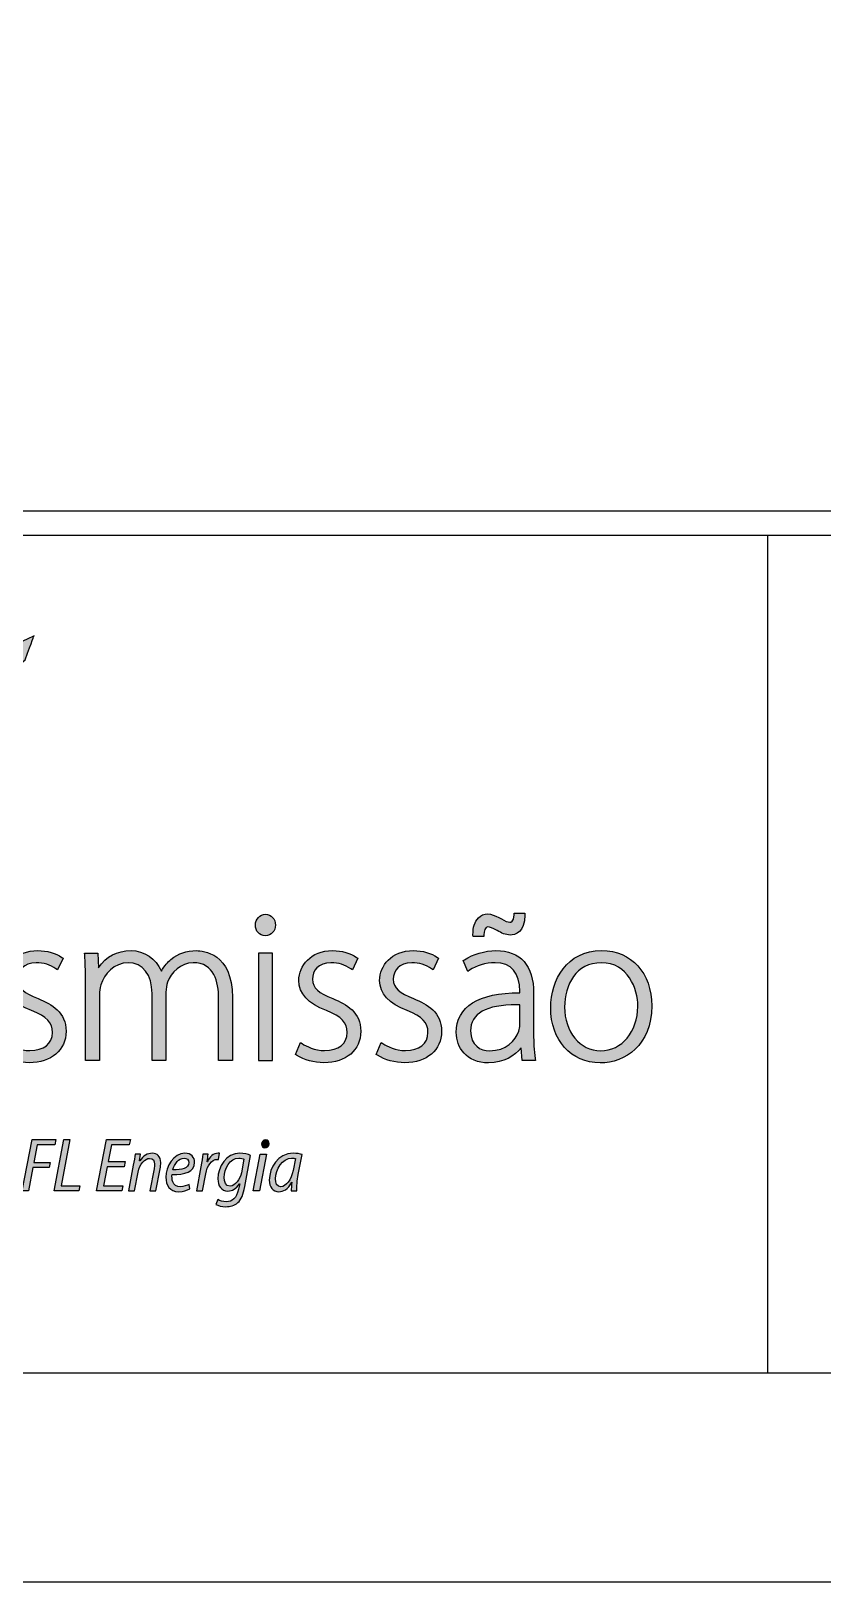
# Model space of a CAD drawing. Header units: millimetres. Extents: x 508 to 928, y 0 to 297.
# Drawn here: x 640.83 to 659.76, y 0 to 37.05 of the extents above; entities that cross this region are included whole.
import ezdxf

# ---------------------------------------------------------------- set-up
doc = ezdxf.new("R2010")
doc.units = ezdxf.units.MM
doc.header["$LTSCALE"] = 8
for name, color, linetype in [('-1', 7, 'Continuous'), ('1', 7, 'Continuous'), ('ELET3_LINHA-2', 7, 'Continuous')]:
    doc.layers.add(name, color=color, linetype=linetype)

# ---------------------------------------------------------------- blocks, each defined once
blk = doc.blocks.new('block 2')
at = {"true_color": 0x7fc241}
h = blk.add_hatch(color=83, dxfattribs=at)
h.dxf.hatch_style = 2
edge = h.paths.add_edge_path()
edge.add_spline(control_points=[(10.525, 12.455), (15.608, 12.936), (17.724, 13.971), (19.611, 14.899), (19.611, 14.899), (19.567, 14.778), (19.385, 14.285), (18.966, 13.929), (15.97, 11.954), (9.935, 11.422), (9.935, 11.422), (10.525, 12.455), (10.525, 12.455)], knot_values=[0, 0, 0, 0, 1, 1, 1, 2, 2, 2, 3, 3, 3, 4, 4, 4, 4], degree=3, periodic=0)
at = {"true_color": 0x00ace1}
h = blk.add_hatch(color=142, dxfattribs=at)
h.dxf.hatch_style = 1
edge = h.paths.add_edge_path()
edge.add_spline(control_points=[(25.494, 7.824), (25.354, 7.824), (25.236, 7.697), (25.236, 7.548), (25.236, 7.397), (25.344, 7.278), (25.483, 7.278), (25.483, 7.278), (25.489, 7.278), (25.489, 7.278), (25.637, 7.278), (25.748, 7.394), (25.748, 7.548), (25.748, 7.702), (25.637, 7.824), (25.494, 7.824)], knot_values=[0, 0, 0, 0, 1, 1, 1, 2, 2, 2, 3, 3, 3, 4, 4, 4, 5, 5, 5, 5], degree=3, periodic=0)
h = blk.add_hatch(color=142, dxfattribs=at)
h.dxf.hatch_style = 1
edge = h.paths.add_edge_path()
edge.add_spline(control_points=[(31.04, 7.256), (31.04, 7.256), (31.043, 7.297), (31.043, 7.297), (31.05, 7.391), (31.073, 7.504), (31.147, 7.504), (31.201, 7.504), (31.268, 7.469), (31.369, 7.416), (31.369, 7.416), (31.379, 7.41), (31.379, 7.41), (31.494, 7.347), (31.599, 7.295), (31.709, 7.295), (31.849, 7.295), (32.083, 7.361), (32.083, 7.801), (32.083, 7.801), (32.083, 7.846), (32.083, 7.846), (32.083, 7.846), (31.816, 7.846), (31.816, 7.846), (31.816, 7.846), (31.814, 7.804), (31.814, 7.804), (31.802, 7.62), (31.738, 7.62), (31.703, 7.62), (31.645, 7.62), (31.582, 7.652), (31.491, 7.703), (31.467, 7.715), (31.444, 7.727), (31.422, 7.737), (31.319, 7.789), (31.238, 7.829), (31.142, 7.829), (31.05, 7.829), (30.967, 7.795), (30.904, 7.73), (30.812, 7.637), (30.764, 7.484), (30.767, 7.299), (30.767, 7.299), (30.768, 7.256), (30.768, 7.256), (30.768, 7.256), (31.04, 7.256), (31.04, 7.256)], knot_values=[0, 0, 0, 0, 1, 1, 1, 2, 2, 2, 3, 3, 3, 4, 4, 4, 5, 5, 5, 6, 6, 6, 7, 7, 7, 8, 8, 8, 9, 9, 9, 10, 10, 10, 11, 11, 11, 12, 12, 12, 13, 13, 13, 14, 14, 14, 15, 15, 15, 16, 16, 16, 17, 17, 17, 17], degree=3, periodic=0)
h = blk.add_hatch(color=142, dxfattribs=at)
h.dxf.hatch_style = 1
edge = h.paths.add_edge_path()
edge.add_spline(control_points=[(19.716, 5.678), (19.358, 5.827), (19.198, 5.934), (19.198, 6.177), (19.198, 6.382), (19.342, 6.59), (19.666, 6.59), (19.857, 6.59), (20.026, 6.539), (20.169, 6.438), (20.169, 6.438), (20.212, 6.407), (20.212, 6.407), (20.212, 6.407), (20.349, 6.704), (20.349, 6.704), (20.349, 6.704), (20.319, 6.725), (20.319, 6.725), (20.164, 6.835), (19.942, 6.898), (19.71, 6.898), (19.146, 6.898), (18.851, 6.516), (18.851, 6.138), (18.851, 5.809), (19.086, 5.552), (19.55, 5.376), (19.94, 5.218), (20.079, 5.071), (20.079, 4.817), (20.079, 4.535), (19.859, 4.36), (19.506, 4.36), (19.256, 4.36), (19.04, 4.47), (18.934, 4.535), (18.934, 4.535), (18.891, 4.562), (18.891, 4.562), (18.891, 4.562), (18.762, 4.26), (18.762, 4.26), (18.762, 4.26), (18.794, 4.24), (18.794, 4.24), (18.986, 4.12), (19.239, 4.051), (19.489, 4.051), (20.049, 4.051), (20.426, 4.372), (20.426, 4.85), (20.426, 5.331), (20.067, 5.538), (19.716, 5.678)], knot_values=[0, 0, 0, 0, 1, 1, 1, 2, 2, 2, 3, 3, 3, 4, 4, 4, 5, 5, 5, 6, 6, 6, 7, 7, 7, 8, 8, 8, 9, 9, 9, 10, 10, 10, 11, 11, 11, 12, 12, 12, 13, 13, 13, 14, 14, 14, 15, 15, 15, 16, 16, 16, 17, 17, 17, 18, 18, 18, 18], degree=3, periodic=0)
h = blk.add_hatch(color=142, dxfattribs=at)
h.dxf.hatch_style = 1
edge = h.paths.add_edge_path()
edge.add_spline(control_points=[(23.746, 6.898), (23.478, 6.898), (23.287, 6.833), (23.089, 6.673), (23.02, 6.616), (22.926, 6.52), (22.847, 6.376), (22.703, 6.7), (22.414, 6.898), (22.077, 6.898), (21.721, 6.898), (21.448, 6.755), (21.247, 6.461), (21.247, 6.461), (21.233, 6.838), (21.233, 6.838), (21.233, 6.838), (20.895, 6.838), (20.895, 6.838), (20.895, 6.838), (20.899, 6.79), (20.899, 6.79), (20.914, 6.594), (20.92, 6.417), (20.92, 6.16), (20.92, 6.16), (20.92, 4.106), (20.92, 4.106), (20.92, 4.106), (21.273, 4.106), (21.273, 4.106), (21.273, 4.106), (21.273, 5.78), (21.273, 5.78), (21.273, 5.858), (21.285, 5.941), (21.31, 6.026), (21.397, 6.298), (21.65, 6.59), (22, 6.59), (22.377, 6.59), (22.611, 6.29), (22.611, 5.808), (22.611, 5.808), (22.611, 4.106), (22.611, 4.106), (22.611, 4.106), (22.964, 4.106), (22.964, 4.106), (22.964, 4.106), (22.964, 5.846), (22.964, 5.846), (22.964, 5.938), (22.984, 6.022), (23.005, 6.095), (23.098, 6.341), (23.336, 6.59), (23.657, 6.59), (24.19, 6.59), (24.302, 6.099), (24.302, 5.687), (24.302, 5.687), (24.302, 4.106), (24.302, 4.106), (24.302, 4.106), (24.654, 4.106), (24.654, 4.106), (24.654, 4.106), (24.654, 5.709), (24.654, 5.709), (24.654, 6.841), (23.897, 6.898), (23.746, 6.898)], knot_values=[0, 0, 0, 0, 1, 1, 1, 2, 2, 2, 3, 3, 3, 4, 4, 4, 5, 5, 5, 6, 6, 6, 7, 7, 7, 8, 8, 8, 9, 9, 9, 10, 10, 10, 11, 11, 11, 12, 12, 12, 13, 13, 13, 14, 14, 14, 15, 15, 15, 16, 16, 16, 17, 17, 17, 18, 18, 18, 19, 19, 19, 20, 20, 20, 21, 21, 21, 22, 22, 22, 23, 23, 23, 24, 24, 24, 24], degree=3, periodic=0)
h = blk.add_hatch(color=142, dxfattribs=at)
h.dxf.hatch_style = 1
h.paths.add_polyline_path([(25.318, 4.106), (25.671, 4.106), (25.671, 6.838), (25.318, 6.838)])
h = blk.add_hatch(color=142, dxfattribs=at)
h.dxf.hatch_style = 1
edge = h.paths.add_edge_path()
edge.add_spline(control_points=[(27.207, 5.678), (26.849, 5.827), (26.689, 5.934), (26.689, 6.177), (26.689, 6.382), (26.834, 6.59), (27.157, 6.59), (27.348, 6.59), (27.518, 6.539), (27.66, 6.438), (27.66, 6.438), (27.704, 6.407), (27.704, 6.407), (27.704, 6.407), (27.84, 6.704), (27.84, 6.704), (27.84, 6.704), (27.81, 6.725), (27.81, 6.725), (27.655, 6.835), (27.433, 6.898), (27.201, 6.898), (26.637, 6.898), (26.342, 6.516), (26.342, 6.138), (26.342, 5.809), (26.577, 5.552), (27.041, 5.376), (27.431, 5.218), (27.57, 5.071), (27.57, 4.817), (27.57, 4.535), (27.351, 4.36), (26.997, 4.36), (26.747, 4.36), (26.532, 4.47), (26.426, 4.535), (26.426, 4.535), (26.382, 4.562), (26.382, 4.562), (26.382, 4.562), (26.254, 4.26), (26.254, 4.26), (26.254, 4.26), (26.286, 4.24), (26.286, 4.24), (26.477, 4.12), (26.73, 4.051), (26.981, 4.051), (27.541, 4.051), (27.917, 4.372), (27.917, 4.85), (27.917, 5.331), (27.558, 5.538), (27.207, 5.678)], knot_values=[0, 0, 0, 0, 1, 1, 1, 2, 2, 2, 3, 3, 3, 4, 4, 4, 5, 5, 5, 6, 6, 6, 7, 7, 7, 8, 8, 8, 9, 9, 9, 10, 10, 10, 11, 11, 11, 12, 12, 12, 13, 13, 13, 14, 14, 14, 15, 15, 15, 16, 16, 16, 17, 17, 17, 18, 18, 18, 18], degree=3, periodic=0)
h = blk.add_hatch(color=142, dxfattribs=at)
h.dxf.hatch_style = 1
edge = h.paths.add_edge_path()
edge.add_spline(control_points=[(29.26, 5.678), (28.902, 5.827), (28.742, 5.934), (28.742, 6.177), (28.742, 6.382), (28.887, 6.59), (29.21, 6.59), (29.401, 6.59), (29.571, 6.539), (29.713, 6.438), (29.713, 6.438), (29.757, 6.407), (29.757, 6.407), (29.757, 6.407), (29.893, 6.704), (29.893, 6.704), (29.893, 6.704), (29.863, 6.725), (29.863, 6.725), (29.708, 6.835), (29.486, 6.898), (29.254, 6.898), (28.69, 6.898), (28.395, 6.516), (28.395, 6.138), (28.395, 5.809), (28.63, 5.552), (29.094, 5.376), (29.484, 5.218), (29.623, 5.071), (29.623, 4.817), (29.623, 4.535), (29.403, 4.36), (29.05, 4.36), (28.8, 4.36), (28.585, 4.47), (28.478, 4.535), (28.478, 4.535), (28.435, 4.562), (28.435, 4.562), (28.435, 4.562), (28.307, 4.26), (28.307, 4.26), (28.307, 4.26), (28.339, 4.24), (28.339, 4.24), (28.53, 4.12), (28.783, 4.051), (29.034, 4.051), (29.594, 4.051), (29.97, 4.372), (29.97, 4.85), (29.97, 5.331), (29.611, 5.538), (29.26, 5.678)], knot_values=[0, 0, 0, 0, 1, 1, 1, 2, 2, 2, 3, 3, 3, 4, 4, 4, 5, 5, 5, 6, 6, 6, 7, 7, 7, 8, 8, 8, 9, 9, 9, 10, 10, 10, 11, 11, 11, 12, 12, 12, 13, 13, 13, 14, 14, 14, 15, 15, 15, 16, 16, 16, 17, 17, 17, 18, 18, 18, 18], degree=3, periodic=0)
h = blk.add_hatch(color=142, dxfattribs=at)
h.dxf.hatch_style = 1
edge = h.paths.add_edge_path(flags=16)
edge.add_spline(control_points=[(31.191, 4.354), (30.957, 4.354), (30.707, 4.487), (30.707, 4.861), (30.707, 5.3), (31.101, 5.523), (31.879, 5.523), (31.905, 5.523), (31.931, 5.523), (31.957, 5.523), (31.957, 5.523), (31.957, 4.999), (31.957, 4.999), (31.957, 4.961), (31.953, 4.906), (31.932, 4.853), (31.849, 4.612), (31.612, 4.354), (31.191, 4.354)], knot_values=[0, 0, 0, 0, 1, 1, 1, 2, 2, 2, 3, 3, 3, 4, 4, 4, 5, 5, 5, 6, 6, 6, 6], degree=3, periodic=0)
edge = h.paths.add_edge_path()
edge.add_spline(control_points=[(32.309, 4.778), (32.309, 4.778), (32.309, 5.813), (32.309, 5.813), (32.309, 6.523), (31.978, 6.898), (31.351, 6.898), (31.071, 6.898), (30.772, 6.811), (30.55, 6.665), (30.55, 6.665), (30.52, 6.645), (30.52, 6.645), (30.52, 6.645), (30.638, 6.368), (30.638, 6.368), (30.638, 6.368), (30.683, 6.4), (30.683, 6.4), (30.855, 6.522), (31.082, 6.59), (31.333, 6.59), (31.747, 6.59), (31.957, 6.344), (31.957, 5.857), (31.957, 5.857), (31.957, 5.83), (31.957, 5.83), (31.957, 5.83), (31.954, 5.83), (31.954, 5.83), (30.916, 5.83), (30.343, 5.47), (30.343, 4.817), (30.343, 4.445), (30.6, 4.046), (31.164, 4.046), (31.544, 4.046), (31.828, 4.229), (31.989, 4.425), (31.989, 4.425), (32.021, 4.106), (32.021, 4.106), (32.021, 4.106), (32.356, 4.106), (32.356, 4.106), (32.356, 4.106), (32.347, 4.157), (32.347, 4.157), (32.314, 4.363), (32.309, 4.577), (32.309, 4.778)], knot_values=[0, 0, 0, 0, 1, 1, 1, 2, 2, 2, 3, 3, 3, 4, 4, 4, 5, 5, 5, 6, 6, 6, 7, 7, 7, 8, 8, 8, 9, 9, 9, 10, 10, 10, 11, 11, 11, 12, 12, 12, 13, 13, 13, 14, 14, 14, 15, 15, 15, 16, 16, 16, 17, 17, 17, 17], degree=3, periodic=0)
h = blk.add_hatch(color=142, dxfattribs=at)
h.dxf.hatch_style = 1
edge = h.paths.add_edge_path(flags=16)
edge.add_spline(control_points=[(34.032, 6.59), (34.71, 6.59), (34.957, 5.928), (34.957, 5.483), (34.957, 4.84), (34.552, 4.354), (34.01, 4.354), (33.489, 4.354), (33.096, 4.832), (33.096, 5.466), (33.096, 6.026), (33.385, 6.59), (34.032, 6.59)], knot_values=[0, 0, 0, 0, 1, 1, 1, 2, 2, 2, 3, 3, 3, 4, 4, 4, 4], degree=3, periodic=0)
edge = h.paths.add_edge_path()
edge.add_spline(control_points=[(34.037, 6.898), (33.148, 6.898), (32.743, 6.148), (32.743, 5.45), (32.743, 4.623), (33.259, 4.046), (33.999, 4.046), (33.999, 4.046), (34.004, 4.046), (34.004, 4.046), (34.633, 4.046), (35.309, 4.499), (35.309, 5.494), (35.309, 6.334), (34.798, 6.898), (34.037, 6.898)], knot_values=[0, 0, 0, 0, 1, 1, 1, 2, 2, 2, 3, 3, 3, 4, 4, 4, 5, 5, 5, 5], degree=3, periodic=0)
h = blk.add_hatch(color=142, dxfattribs=at)
h.dxf.hatch_style = 1
h.paths.add_polyline_path([(19.56, 2.1), (20.169, 2.1), (20.142, 1.966), (19.69, 1.966), (19.603, 1.518), (20.024, 1.518), (19.998, 1.386), (19.578, 1.386), (19.467, 0.793), (19.312, 0.793)])
h = blk.add_hatch(color=142, dxfattribs=at)
h.dxf.hatch_style = 1
h.paths.add_polyline_path([(20.369, 2.1), (20.524, 2.1), (20.299, 0.927), (20.776, 0.927), (20.751, 0.793), (20.12, 0.793)])
h = blk.add_hatch(color=142, dxfattribs=at)
h.dxf.hatch_style = 1
h.paths.add_polyline_path([(21.901, 1.409), (21.472, 1.409), (21.381, 0.927), (21.866, 0.927), (21.839, 0.793), (21.201, 0.793), (21.449, 2.1), (22.06, 2.1), (22.033, 1.966), (21.579, 1.966), (21.497, 1.541), (21.926, 1.541)])
h = blk.add_hatch(color=142, dxfattribs=at)
h.dxf.hatch_style = 1
edge = h.paths.add_edge_path()
edge.add_spline(control_points=[(25.478, 1.888), (25.424, 1.888), (25.391, 1.929), (25.393, 1.985), (25.395, 2.045), (25.439, 2.092), (25.496, 2.092), (25.552, 2.092), (25.587, 2.049), (25.585, 1.993), (25.583, 1.931), (25.538, 1.888), (25.48, 1.888), (25.48, 1.888), (25.478, 1.888), (25.478, 1.888)], knot_values=[0, 0, 0, 0, 1, 1, 1, 2, 2, 2, 3, 3, 3, 4, 4, 4, 5, 5, 5, 5], degree=3, periodic=0)
h = blk.add_hatch(color=142, dxfattribs=at)
h.dxf.hatch_style = 1
edge = h.paths.add_edge_path()
edge.add_spline(control_points=[(22.011, 0.793), (22.011, 0.793), (22.135, 1.444), (22.135, 1.444), (22.157, 1.557), (22.17, 1.654), (22.18, 1.731), (22.18, 1.731), (22.318, 1.731), (22.318, 1.731), (22.318, 1.731), (22.296, 1.559), (22.296, 1.559), (22.296, 1.559), (22.3, 1.559), (22.3, 1.559), (22.382, 1.685), (22.496, 1.751), (22.62, 1.751), (22.733, 1.751), (22.833, 1.679), (22.833, 1.512), (22.833, 1.466), (22.826, 1.411), (22.816, 1.359), (22.816, 1.359), (22.709, 0.793), (22.709, 0.793), (22.709, 0.793), (22.556, 0.793), (22.556, 0.793), (22.556, 0.793), (22.661, 1.355), (22.661, 1.355), (22.669, 1.394), (22.674, 1.435), (22.674, 1.477), (22.674, 1.561), (22.641, 1.621), (22.546, 1.621), (22.44, 1.621), (22.294, 1.485), (22.255, 1.27), (22.255, 1.27), (22.166, 0.793), (22.166, 0.793), (22.166, 0.793), (22.011, 0.793), (22.011, 0.793)], knot_values=[0, 0, 0, 0, 1, 1, 1, 2, 2, 2, 3, 3, 3, 4, 4, 4, 5, 5, 5, 6, 6, 6, 7, 7, 7, 8, 8, 8, 9, 9, 9, 10, 10, 10, 11, 11, 11, 12, 12, 12, 13, 13, 13, 14, 14, 14, 15, 15, 15, 16, 16, 16, 16], degree=3, periodic=0)
h = blk.add_hatch(color=142, dxfattribs=at)
h.dxf.hatch_style = 1
edge = h.paths.add_edge_path(flags=16)
edge.add_spline(control_points=[(23.547, 1.514), (23.547, 1.586), (23.497, 1.627), (23.423, 1.627), (23.289, 1.627), (23.182, 1.491), (23.14, 1.328), (23.361, 1.326), (23.547, 1.365), (23.547, 1.512), (23.547, 1.512), (23.547, 1.514), (23.547, 1.514)], knot_values=[0, 0, 0, 0, 1, 1, 1, 2, 2, 2, 3, 3, 3, 4, 4, 4, 4], degree=3, periodic=0)
edge = h.paths.add_edge_path()
edge.add_spline(control_points=[(23.574, 0.845), (23.504, 0.806), (23.403, 0.775), (23.291, 0.775), (23.058, 0.775), (22.963, 0.94), (22.963, 1.14), (22.963, 1.413), (23.153, 1.751), (23.444, 1.751), (23.611, 1.751), (23.694, 1.644), (23.694, 1.518), (23.694, 1.278), (23.44, 1.204), (23.12, 1.208), (23.114, 1.171), (23.116, 1.078), (23.136, 1.025), (23.169, 0.942), (23.235, 0.901), (23.326, 0.901), (23.425, 0.901), (23.499, 0.932), (23.553, 0.961), (23.553, 0.961), (23.574, 0.845), (23.574, 0.845)], knot_values=[0, 0, 0, 0, 1, 1, 1, 2, 2, 2, 3, 3, 3, 4, 4, 4, 5, 5, 5, 6, 6, 6, 7, 7, 7, 8, 8, 8, 9, 9, 9, 9], degree=3, periodic=0)
h = blk.add_hatch(color=142, dxfattribs=at)
h.dxf.hatch_style = 1
edge = h.paths.add_edge_path()
edge.add_spline(control_points=[(23.737, 0.793), (23.737, 0.793), (23.853, 1.406), (23.853, 1.406), (23.876, 1.528), (23.89, 1.65), (23.898, 1.731), (23.898, 1.731), (24.034, 1.731), (24.034, 1.731), (24.028, 1.671), (24.022, 1.609), (24.012, 1.536), (24.012, 1.536), (24.016, 1.536), (24.016, 1.536), (24.078, 1.66), (24.171, 1.751), (24.288, 1.751), (24.301, 1.751), (24.317, 1.749), (24.328, 1.749), (24.328, 1.749), (24.297, 1.594), (24.297, 1.594), (24.29, 1.596), (24.276, 1.596), (24.262, 1.596), (24.127, 1.596), (24.01, 1.425), (23.974, 1.231), (23.974, 1.231), (23.89, 0.793), (23.89, 0.793), (23.89, 0.793), (23.737, 0.793), (23.737, 0.793)], knot_values=[0, 0, 0, 0, 1, 1, 1, 2, 2, 2, 3, 3, 3, 4, 4, 4, 5, 5, 5, 6, 6, 6, 7, 7, 7, 8, 8, 8, 9, 9, 9, 10, 10, 10, 11, 11, 11, 12, 12, 12, 12], degree=3, periodic=0)
h = blk.add_hatch(color=142, dxfattribs=at)
h.dxf.hatch_style = 1
edge = h.paths.add_edge_path(flags=16)
edge.add_spline(control_points=[(24.947, 1.599), (24.92, 1.613), (24.871, 1.627), (24.813, 1.627), (24.592, 1.627), (24.447, 1.355), (24.445, 1.134), (24.443, 1.027), (24.474, 0.915), (24.598, 0.915), (24.726, 0.915), (24.848, 1.091), (24.881, 1.256), (24.881, 1.256), (24.947, 1.599), (24.947, 1.599)], knot_values=[0, 0, 0, 0, 1, 1, 1, 2, 2, 2, 3, 3, 3, 4, 4, 4, 5, 5, 5, 5], degree=3, periodic=0)
edge = h.paths.add_edge_path()
edge.add_spline(control_points=[(24.28, 0.575), (24.33, 0.543), (24.416, 0.519), (24.499, 0.519), (24.652, 0.519), (24.757, 0.607), (24.807, 0.835), (24.807, 0.835), (24.838, 0.977), (24.838, 0.977), (24.838, 0.977), (24.833, 0.977), (24.833, 0.977), (24.751, 0.845), (24.648, 0.791), (24.538, 0.791), (24.373, 0.791), (24.284, 0.93), (24.284, 1.099), (24.284, 1.407), (24.491, 1.751), (24.846, 1.751), (24.943, 1.751), (25.05, 1.724), (25.116, 1.693), (25.116, 1.693), (24.968, 0.903), (24.968, 0.903), (24.931, 0.707), (24.881, 0.574), (24.792, 0.496), (24.708, 0.418), (24.594, 0.393), (24.489, 0.393), (24.387, 0.393), (24.29, 0.418), (24.235, 0.453), (24.235, 0.453), (24.28, 0.575), (24.28, 0.575)], knot_values=[0, 0, 0, 0, 1, 1, 1, 2, 2, 2, 3, 3, 3, 4, 4, 4, 5, 5, 5, 6, 6, 6, 7, 7, 7, 8, 8, 8, 9, 9, 9, 10, 10, 10, 11, 11, 11, 12, 12, 12, 13, 13, 13, 13], degree=3, periodic=0)
h = blk.add_hatch(color=142, dxfattribs=at)
h.dxf.hatch_style = 1
h.paths.add_polyline_path([(25.184, 0.793), (25.362, 1.731), (25.517, 1.731), (25.339, 0.793)])
h = blk.add_hatch(color=142, dxfattribs=at)
h.dxf.hatch_style = 1
edge = h.paths.add_edge_path(flags=16)
edge.add_spline(control_points=[(26.254, 1.615), (26.233, 1.623), (26.204, 1.627), (26.159, 1.627), (25.926, 1.627), (25.752, 1.347), (25.75, 1.101), (25.748, 0.993), (25.781, 0.901), (25.887, 0.901), (26.01, 0.901), (26.151, 1.08), (26.196, 1.311), (26.196, 1.311), (26.254, 1.615), (26.254, 1.615)], knot_values=[0, 0, 0, 0, 1, 1, 1, 2, 2, 2, 3, 3, 3, 4, 4, 4, 5, 5, 5, 5], degree=3, periodic=0)
edge = h.paths.add_edge_path()
edge.add_spline(control_points=[(26.145, 0.793), (26.145, 0.849), (26.155, 0.927), (26.165, 1.016), (26.165, 1.016), (26.161, 1.016), (26.161, 1.016), (26.062, 0.831), (25.946, 0.773), (25.833, 0.773), (25.684, 0.773), (25.591, 0.893), (25.591, 1.07), (25.591, 1.384), (25.804, 1.751), (26.2, 1.751), (26.281, 1.751), (26.37, 1.735), (26.429, 1.716), (26.429, 1.716), (26.328, 1.213), (26.328, 1.213), (26.299, 1.06), (26.285, 0.897), (26.289, 0.793), (26.289, 0.793), (26.145, 0.793), (26.145, 0.793)], knot_values=[0, 0, 0, 0, 1, 1, 1, 2, 2, 2, 3, 3, 3, 4, 4, 4, 5, 5, 5, 6, 6, 6, 7, 7, 7, 8, 8, 8, 9, 9, 9, 9], degree=3, periodic=0)
at = {"color": 142, "true_color": 0x00ace1}
for points in [[(25.318, 4.106), (25.671, 4.106), (25.671, 6.838), (25.318, 6.838), (25.318, 4.106)], [(19.56, 2.1), (20.169, 2.1), (20.142, 1.966), (19.69, 1.966), (19.603, 1.518), (20.024, 1.518), (19.998, 1.386), (19.578, 1.386), (19.467, 0.793), (19.312, 0.793), (19.56, 2.1)], [(20.369, 2.1), (20.524, 2.1), (20.299, 0.927), (20.776, 0.927), (20.751, 0.793), (20.12, 0.793), (20.369, 2.1)], [(21.901, 1.409), (21.472, 1.409), (21.381, 0.927), (21.866, 0.927), (21.839, 0.793), (21.201, 0.793), (21.449, 2.1), (22.06, 2.1), (22.033, 1.966), (21.579, 1.966), (21.497, 1.541), (21.926, 1.541), (21.901, 1.409)], [(25.184, 0.793), (25.362, 1.731), (25.517, 1.731), (25.339, 0.793), (25.184, 0.793)]]:
    blk.add_lwpolyline(points, dxfattribs=at)
at = {"color": 83, "true_color": 0x7fc241}
blk.add_open_spline([(10.525, 12.455), (15.608, 12.936), (17.724, 13.971), (19.611, 14.899), (19.611, 14.899), (19.567, 14.778), (19.385, 14.285), (18.966, 13.929), (15.97, 11.954), (9.935, 11.422), (9.935, 11.422), (10.525, 12.455), (10.525, 12.455)], degree=3, knots=[0, 0, 0, 0, 1, 1, 1, 2, 2, 2, 3, 3, 3, 4, 4, 4, 4], dxfattribs=at)
at = {"color": 142, "true_color": 0x00ace1}
for points, knots in [([(25.494, 7.824), (25.354, 7.824), (25.236, 7.697), (25.236, 7.548), (25.236, 7.397), (25.344, 7.278), (25.483, 7.278), (25.483, 7.278), (25.489, 7.278), (25.489, 7.278), (25.637, 7.278), (25.748, 7.394), (25.748, 7.548), (25.748, 7.702), (25.637, 7.824), (25.494, 7.824)], [0, 0, 0, 0, 1, 1, 1, 2, 2, 2, 3, 3, 3, 4, 4, 4, 5, 5, 5, 5]), ([(31.04, 7.256), (31.04, 7.256), (31.043, 7.297), (31.043, 7.297), (31.05, 7.391), (31.073, 7.504), (31.147, 7.504), (31.201, 7.504), (31.268, 7.469), (31.369, 7.416), (31.369, 7.416), (31.379, 7.41), (31.379, 7.41), (31.494, 7.347), (31.599, 7.295), (31.709, 7.295), (31.849, 7.295), (32.083, 7.361), (32.083, 7.801), (32.083, 7.801), (32.083, 7.846), (32.083, 7.846), (32.083, 7.846), (31.816, 7.846), (31.816, 7.846), (31.816, 7.846), (31.814, 7.804), (31.814, 7.804), (31.802, 7.62), (31.738, 7.62), (31.703, 7.62), (31.645, 7.62), (31.582, 7.652), (31.491, 7.703), (31.467, 7.715), (31.444, 7.727), (31.422, 7.737), (31.319, 7.789), (31.238, 7.829), (31.142, 7.829), (31.05, 7.829), (30.967, 7.795), (30.904, 7.73), (30.812, 7.637), (30.764, 7.484), (30.767, 7.299), (30.767, 7.299), (30.768, 7.256), (30.768, 7.256), (30.768, 7.256), (31.04, 7.256), (31.04, 7.256)], [0, 0, 0, 0, 1, 1, 1, 2, 2, 2, 3, 3, 3, 4, 4, 4, 5, 5, 5, 6, 6, 6, 7, 7, 7, 8, 8, 8, 9, 9, 9, 10, 10, 10, 11, 11, 11, 12, 12, 12, 13, 13, 13, 14, 14, 14, 15, 15, 15, 16, 16, 16, 17, 17, 17, 17]), ([(19.716, 5.678), (19.358, 5.827), (19.198, 5.934), (19.198, 6.177), (19.198, 6.382), (19.342, 6.59), (19.666, 6.59), (19.857, 6.59), (20.026, 6.539), (20.169, 6.438), (20.169, 6.438), (20.212, 6.407), (20.212, 6.407), (20.212, 6.407), (20.349, 6.704), (20.349, 6.704), (20.349, 6.704), (20.319, 6.725), (20.319, 6.725), (20.164, 6.835), (19.942, 6.898), (19.71, 6.898), (19.146, 6.898), (18.851, 6.516), (18.851, 6.138), (18.851, 5.809), (19.086, 5.552), (19.55, 5.376), (19.94, 5.218), (20.079, 5.071), (20.079, 4.817), (20.079, 4.535), (19.859, 4.36), (19.506, 4.36), (19.256, 4.36), (19.04, 4.47), (18.934, 4.535), (18.934, 4.535), (18.891, 4.562), (18.891, 4.562), (18.891, 4.562), (18.762, 4.26), (18.762, 4.26), (18.762, 4.26), (18.794, 4.24), (18.794, 4.24), (18.986, 4.12), (19.239, 4.051), (19.489, 4.051), (20.049, 4.051), (20.426, 4.372), (20.426, 4.85), (20.426, 5.331), (20.067, 5.538), (19.716, 5.678)], [0, 0, 0, 0, 1, 1, 1, 2, 2, 2, 3, 3, 3, 4, 4, 4, 5, 5, 5, 6, 6, 6, 7, 7, 7, 8, 8, 8, 9, 9, 9, 10, 10, 10, 11, 11, 11, 12, 12, 12, 13, 13, 13, 14, 14, 14, 15, 15, 15, 16, 16, 16, 17, 17, 17, 18, 18, 18, 18]), ([(23.746, 6.898), (23.478, 6.898), (23.287, 6.833), (23.089, 6.673), (23.02, 6.616), (22.926, 6.52), (22.847, 6.376), (22.703, 6.7), (22.414, 6.898), (22.077, 6.898), (21.721, 6.898), (21.448, 6.755), (21.247, 6.461), (21.247, 6.461), (21.233, 6.838), (21.233, 6.838), (21.233, 6.838), (20.895, 6.838), (20.895, 6.838), (20.895, 6.838), (20.899, 6.79), (20.899, 6.79), (20.914, 6.594), (20.92, 6.417), (20.92, 6.16), (20.92, 6.16), (20.92, 4.106), (20.92, 4.106), (20.92, 4.106), (21.273, 4.106), (21.273, 4.106), (21.273, 4.106), (21.273, 5.78), (21.273, 5.78), (21.273, 5.858), (21.285, 5.941), (21.31, 6.026), (21.397, 6.298), (21.65, 6.59), (22, 6.59), (22.377, 6.59), (22.611, 6.29), (22.611, 5.808), (22.611, 5.808), (22.611, 4.106), (22.611, 4.106), (22.611, 4.106), (22.964, 4.106), (22.964, 4.106), (22.964, 4.106), (22.964, 5.846), (22.964, 5.846), (22.964, 5.938), (22.984, 6.022), (23.005, 6.095), (23.098, 6.341), (23.336, 6.59), (23.657, 6.59), (24.19, 6.59), (24.302, 6.099), (24.302, 5.687), (24.302, 5.687), (24.302, 4.106), (24.302, 4.106), (24.302, 4.106), (24.654, 4.106), (24.654, 4.106), (24.654, 4.106), (24.654, 5.709), (24.654, 5.709), (24.654, 6.841), (23.897, 6.898), (23.746, 6.898)], [0, 0, 0, 0, 1, 1, 1, 2, 2, 2, 3, 3, 3, 4, 4, 4, 5, 5, 5, 6, 6, 6, 7, 7, 7, 8, 8, 8, 9, 9, 9, 10, 10, 10, 11, 11, 11, 12, 12, 12, 13, 13, 13, 14, 14, 14, 15, 15, 15, 16, 16, 16, 17, 17, 17, 18, 18, 18, 19, 19, 19, 20, 20, 20, 21, 21, 21, 22, 22, 22, 23, 23, 23, 24, 24, 24, 24]), ([(27.207, 5.678), (26.849, 5.827), (26.689, 5.934), (26.689, 6.177), (26.689, 6.382), (26.834, 6.59), (27.157, 6.59), (27.348, 6.59), (27.518, 6.539), (27.66, 6.438), (27.66, 6.438), (27.704, 6.407), (27.704, 6.407), (27.704, 6.407), (27.84, 6.704), (27.84, 6.704), (27.84, 6.704), (27.81, 6.725), (27.81, 6.725), (27.655, 6.835), (27.433, 6.898), (27.201, 6.898), (26.637, 6.898), (26.342, 6.516), (26.342, 6.138), (26.342, 5.809), (26.577, 5.552), (27.041, 5.376), (27.431, 5.218), (27.57, 5.071), (27.57, 4.817), (27.57, 4.535), (27.351, 4.36), (26.997, 4.36), (26.747, 4.36), (26.532, 4.47), (26.426, 4.535), (26.426, 4.535), (26.382, 4.562), (26.382, 4.562), (26.382, 4.562), (26.254, 4.26), (26.254, 4.26), (26.254, 4.26), (26.286, 4.24), (26.286, 4.24), (26.477, 4.12), (26.73, 4.051), (26.981, 4.051), (27.541, 4.051), (27.917, 4.372), (27.917, 4.85), (27.917, 5.331), (27.558, 5.538), (27.207, 5.678)], [0, 0, 0, 0, 1, 1, 1, 2, 2, 2, 3, 3, 3, 4, 4, 4, 5, 5, 5, 6, 6, 6, 7, 7, 7, 8, 8, 8, 9, 9, 9, 10, 10, 10, 11, 11, 11, 12, 12, 12, 13, 13, 13, 14, 14, 14, 15, 15, 15, 16, 16, 16, 17, 17, 17, 18, 18, 18, 18]), ([(29.26, 5.678), (28.902, 5.827), (28.742, 5.934), (28.742, 6.177), (28.742, 6.382), (28.887, 6.59), (29.21, 6.59), (29.401, 6.59), (29.571, 6.539), (29.713, 6.438), (29.713, 6.438), (29.757, 6.407), (29.757, 6.407), (29.757, 6.407), (29.893, 6.704), (29.893, 6.704), (29.893, 6.704), (29.863, 6.725), (29.863, 6.725), (29.708, 6.835), (29.486, 6.898), (29.254, 6.898), (28.69, 6.898), (28.395, 6.516), (28.395, 6.138), (28.395, 5.809), (28.63, 5.552), (29.094, 5.376), (29.484, 5.218), (29.623, 5.071), (29.623, 4.817), (29.623, 4.535), (29.403, 4.36), (29.05, 4.36), (28.8, 4.36), (28.585, 4.47), (28.478, 4.535), (28.478, 4.535), (28.435, 4.562), (28.435, 4.562), (28.435, 4.562), (28.307, 4.26), (28.307, 4.26), (28.307, 4.26), (28.339, 4.24), (28.339, 4.24), (28.53, 4.12), (28.783, 4.051), (29.034, 4.051), (29.594, 4.051), (29.97, 4.372), (29.97, 4.85), (29.97, 5.331), (29.611, 5.538), (29.26, 5.678)], [0, 0, 0, 0, 1, 1, 1, 2, 2, 2, 3, 3, 3, 4, 4, 4, 5, 5, 5, 6, 6, 6, 7, 7, 7, 8, 8, 8, 9, 9, 9, 10, 10, 10, 11, 11, 11, 12, 12, 12, 13, 13, 13, 14, 14, 14, 15, 15, 15, 16, 16, 16, 17, 17, 17, 18, 18, 18, 18]), ([(32.309, 4.778), (32.309, 4.778), (32.309, 5.813), (32.309, 5.813), (32.309, 6.523), (31.978, 6.898), (31.351, 6.898), (31.071, 6.898), (30.772, 6.811), (30.55, 6.665), (30.55, 6.665), (30.52, 6.645), (30.52, 6.645), (30.52, 6.645), (30.638, 6.368), (30.638, 6.368), (30.638, 6.368), (30.683, 6.4), (30.683, 6.4), (30.855, 6.522), (31.082, 6.59), (31.333, 6.59), (31.747, 6.59), (31.957, 6.344), (31.957, 5.857), (31.957, 5.857), (31.957, 5.83), (31.957, 5.83), (31.957, 5.83), (31.954, 5.83), (31.954, 5.83), (30.916, 5.83), (30.343, 5.47), (30.343, 4.817), (30.343, 4.445), (30.6, 4.046), (31.164, 4.046), (31.544, 4.046), (31.828, 4.229), (31.989, 4.425), (31.989, 4.425), (32.021, 4.106), (32.021, 4.106), (32.021, 4.106), (32.356, 4.106), (32.356, 4.106), (32.356, 4.106), (32.347, 4.157), (32.347, 4.157), (32.314, 4.363), (32.309, 4.577), (32.309, 4.778)], [0, 0, 0, 0, 1, 1, 1, 2, 2, 2, 3, 3, 3, 4, 4, 4, 5, 5, 5, 6, 6, 6, 7, 7, 7, 8, 8, 8, 9, 9, 9, 10, 10, 10, 11, 11, 11, 12, 12, 12, 13, 13, 13, 14, 14, 14, 15, 15, 15, 16, 16, 16, 17, 17, 17, 17]), ([(34.037, 6.898), (33.148, 6.898), (32.743, 6.148), (32.743, 5.45), (32.743, 4.623), (33.259, 4.046), (33.999, 4.046), (33.999, 4.046), (34.004, 4.046), (34.004, 4.046), (34.633, 4.046), (35.309, 4.499), (35.309, 5.494), (35.309, 6.334), (34.798, 6.898), (34.037, 6.898)], [0, 0, 0, 0, 1, 1, 1, 2, 2, 2, 3, 3, 3, 4, 4, 4, 5, 5, 5, 5]), ([(34.032, 6.59), (34.71, 6.59), (34.957, 5.928), (34.957, 5.483), (34.957, 4.84), (34.552, 4.354), (34.01, 4.354), (33.489, 4.354), (33.096, 4.832), (33.096, 5.466), (33.096, 6.026), (33.385, 6.59), (34.032, 6.59)], [0, 0, 0, 0, 1, 1, 1, 2, 2, 2, 3, 3, 3, 4, 4, 4, 4]), ([(31.191, 4.354), (30.957, 4.354), (30.707, 4.487), (30.707, 4.861), (30.707, 5.3), (31.101, 5.523), (31.879, 5.523), (31.905, 5.523), (31.931, 5.523), (31.957, 5.523), (31.957, 5.523), (31.957, 4.999), (31.957, 4.999), (31.957, 4.961), (31.953, 4.906), (31.932, 4.853), (31.849, 4.612), (31.612, 4.354), (31.191, 4.354)], [0, 0, 0, 0, 1, 1, 1, 2, 2, 2, 3, 3, 3, 4, 4, 4, 5, 5, 5, 6, 6, 6, 6]), ([(25.478, 1.888), (25.424, 1.888), (25.391, 1.929), (25.393, 1.985), (25.395, 2.045), (25.439, 2.092), (25.496, 2.092), (25.552, 2.092), (25.587, 2.049), (25.585, 1.993), (25.583, 1.931), (25.538, 1.888), (25.48, 1.888), (25.48, 1.888), (25.478, 1.888), (25.478, 1.888)], [0, 0, 0, 0, 1, 1, 1, 2, 2, 2, 3, 3, 3, 4, 4, 4, 5, 5, 5, 5]), ([(22.011, 0.793), (22.011, 0.793), (22.135, 1.444), (22.135, 1.444), (22.157, 1.557), (22.17, 1.654), (22.18, 1.731), (22.18, 1.731), (22.318, 1.731), (22.318, 1.731), (22.318, 1.731), (22.296, 1.559), (22.296, 1.559), (22.296, 1.559), (22.3, 1.559), (22.3, 1.559), (22.382, 1.685), (22.496, 1.751), (22.62, 1.751), (22.733, 1.751), (22.833, 1.679), (22.833, 1.512), (22.833, 1.466), (22.826, 1.411), (22.816, 1.359), (22.816, 1.359), (22.709, 0.793), (22.709, 0.793), (22.709, 0.793), (22.556, 0.793), (22.556, 0.793), (22.556, 0.793), (22.661, 1.355), (22.661, 1.355), (22.669, 1.394), (22.674, 1.435), (22.674, 1.477), (22.674, 1.561), (22.641, 1.621), (22.546, 1.621), (22.44, 1.621), (22.294, 1.485), (22.255, 1.27), (22.255, 1.27), (22.166, 0.793), (22.166, 0.793), (22.166, 0.793), (22.011, 0.793), (22.011, 0.793)], [0, 0, 0, 0, 1, 1, 1, 2, 2, 2, 3, 3, 3, 4, 4, 4, 5, 5, 5, 6, 6, 6, 7, 7, 7, 8, 8, 8, 9, 9, 9, 10, 10, 10, 11, 11, 11, 12, 12, 12, 13, 13, 13, 14, 14, 14, 15, 15, 15, 16, 16, 16, 16]), ([(23.574, 0.845), (23.504, 0.806), (23.403, 0.775), (23.291, 0.775), (23.058, 0.775), (22.963, 0.94), (22.963, 1.14), (22.963, 1.413), (23.153, 1.751), (23.444, 1.751), (23.611, 1.751), (23.694, 1.644), (23.694, 1.518), (23.694, 1.278), (23.44, 1.204), (23.12, 1.208), (23.114, 1.171), (23.116, 1.078), (23.136, 1.025), (23.169, 0.942), (23.235, 0.901), (23.326, 0.901), (23.425, 0.901), (23.499, 0.932), (23.553, 0.961), (23.553, 0.961), (23.574, 0.845), (23.574, 0.845)], [0, 0, 0, 0, 1, 1, 1, 2, 2, 2, 3, 3, 3, 4, 4, 4, 5, 5, 5, 6, 6, 6, 7, 7, 7, 8, 8, 8, 9, 9, 9, 9]), ([(23.547, 1.514), (23.547, 1.586), (23.497, 1.627), (23.423, 1.627), (23.289, 1.627), (23.182, 1.491), (23.14, 1.328), (23.361, 1.326), (23.547, 1.365), (23.547, 1.512), (23.547, 1.512), (23.547, 1.514), (23.547, 1.514)], [0, 0, 0, 0, 1, 1, 1, 2, 2, 2, 3, 3, 3, 4, 4, 4, 4]), ([(23.737, 0.793), (23.737, 0.793), (23.853, 1.406), (23.853, 1.406), (23.876, 1.528), (23.89, 1.65), (23.898, 1.731), (23.898, 1.731), (24.034, 1.731), (24.034, 1.731), (24.028, 1.671), (24.022, 1.609), (24.012, 1.536), (24.012, 1.536), (24.016, 1.536), (24.016, 1.536), (24.078, 1.66), (24.171, 1.751), (24.288, 1.751), (24.301, 1.751), (24.317, 1.749), (24.328, 1.749), (24.328, 1.749), (24.297, 1.594), (24.297, 1.594), (24.29, 1.596), (24.276, 1.596), (24.262, 1.596), (24.127, 1.596), (24.01, 1.425), (23.974, 1.231), (23.974, 1.231), (23.89, 0.793), (23.89, 0.793), (23.89, 0.793), (23.737, 0.793), (23.737, 0.793)], [0, 0, 0, 0, 1, 1, 1, 2, 2, 2, 3, 3, 3, 4, 4, 4, 5, 5, 5, 6, 6, 6, 7, 7, 7, 8, 8, 8, 9, 9, 9, 10, 10, 10, 11, 11, 11, 12, 12, 12, 12]), ([(24.28, 0.575), (24.33, 0.543), (24.416, 0.519), (24.499, 0.519), (24.652, 0.519), (24.757, 0.607), (24.807, 0.835), (24.807, 0.835), (24.838, 0.977), (24.838, 0.977), (24.838, 0.977), (24.833, 0.977), (24.833, 0.977), (24.751, 0.845), (24.648, 0.791), (24.538, 0.791), (24.373, 0.791), (24.284, 0.93), (24.284, 1.099), (24.284, 1.407), (24.491, 1.751), (24.846, 1.751), (24.943, 1.751), (25.05, 1.724), (25.116, 1.693), (25.116, 1.693), (24.968, 0.903), (24.968, 0.903), (24.931, 0.707), (24.881, 0.574), (24.792, 0.496), (24.708, 0.418), (24.594, 0.393), (24.489, 0.393), (24.387, 0.393), (24.29, 0.418), (24.235, 0.453), (24.235, 0.453), (24.28, 0.575), (24.28, 0.575)], [0, 0, 0, 0, 1, 1, 1, 2, 2, 2, 3, 3, 3, 4, 4, 4, 5, 5, 5, 6, 6, 6, 7, 7, 7, 8, 8, 8, 9, 9, 9, 10, 10, 10, 11, 11, 11, 12, 12, 12, 13, 13, 13, 13]), ([(24.947, 1.599), (24.92, 1.613), (24.871, 1.627), (24.813, 1.627), (24.592, 1.627), (24.447, 1.355), (24.445, 1.134), (24.443, 1.027), (24.474, 0.915), (24.598, 0.915), (24.726, 0.915), (24.848, 1.091), (24.881, 1.256), (24.881, 1.256), (24.947, 1.599), (24.947, 1.599)], [0, 0, 0, 0, 1, 1, 1, 2, 2, 2, 3, 3, 3, 4, 4, 4, 5, 5, 5, 5]), ([(26.145, 0.793), (26.145, 0.849), (26.155, 0.927), (26.165, 1.016), (26.165, 1.016), (26.161, 1.016), (26.161, 1.016), (26.062, 0.831), (25.946, 0.773), (25.833, 0.773), (25.684, 0.773), (25.591, 0.893), (25.591, 1.07), (25.591, 1.384), (25.804, 1.751), (26.2, 1.751), (26.281, 1.751), (26.37, 1.735), (26.429, 1.716), (26.429, 1.716), (26.328, 1.213), (26.328, 1.213), (26.299, 1.06), (26.285, 0.897), (26.289, 0.793), (26.289, 0.793), (26.145, 0.793), (26.145, 0.793)], [0, 0, 0, 0, 1, 1, 1, 2, 2, 2, 3, 3, 3, 4, 4, 4, 5, 5, 5, 6, 6, 6, 7, 7, 7, 8, 8, 8, 9, 9, 9, 9]), ([(26.254, 1.615), (26.233, 1.623), (26.204, 1.627), (26.159, 1.627), (25.926, 1.627), (25.752, 1.347), (25.75, 1.101), (25.748, 0.993), (25.781, 0.901), (25.887, 0.901), (26.01, 0.901), (26.151, 1.08), (26.196, 1.311), (26.196, 1.311), (26.254, 1.615), (26.254, 1.615)], [0, 0, 0, 0, 1, 1, 1, 2, 2, 2, 3, 3, 3, 4, 4, 4, 5, 5, 5, 5])]:
    blk.add_open_spline(points, degree=3, knots=knots, dxfattribs=at)

msp = doc.modelspace()

# ---------------------------------------------------------------- linework, layer by layer
at = {"layer": '-1', "color": 2}
msp.add_lwpolyline([(928.323, 297), (508.323, 297), (508.323, 0), (928.323, 0)], close=True, dxfattribs=at)
at = {"layer": '-1', "color": 6}
msp.add_lwpolyline([(923.323, 292), (533.323, 292), (533.323, 5), (923.323, 5)], close=True, dxfattribs=at)
at = {"layer": '-1', "color": 2}
for points in [[(923.323, 25), (533.323, 25)], [(658.433, 25), (658.433, 5)]]:
    msp.add_lwpolyline(points, dxfattribs=at)
at = {"layer": '1', "color": 2}
msp.add_lwpolyline([(928.323, 297), (508.323, 297), (508.323, 0), (928.323, 0)], close=True, dxfattribs=at)
at = {"layer": '1', "color": 6}
msp.add_lwpolyline([(923.323, 292), (533.323, 292), (533.323, 5), (923.323, 5)], close=True, dxfattribs=at)
at = {"layer": 'ELET3_LINHA-2', "color": 4}
msp.add_line((536.078, 25.592), (920.756, 25.592), dxfattribs=at)

# ---------------------------------------------------------------- block references
at = {"layer": '-1', "xscale": 0.940442516580241, "yscale": 0.940442516580241, "zscale": 0.940442516580241}
msp.add_blockref('block 2', (622.462, 8.596), dxfattribs=at)

doc.saveas('drawing.dxf')
